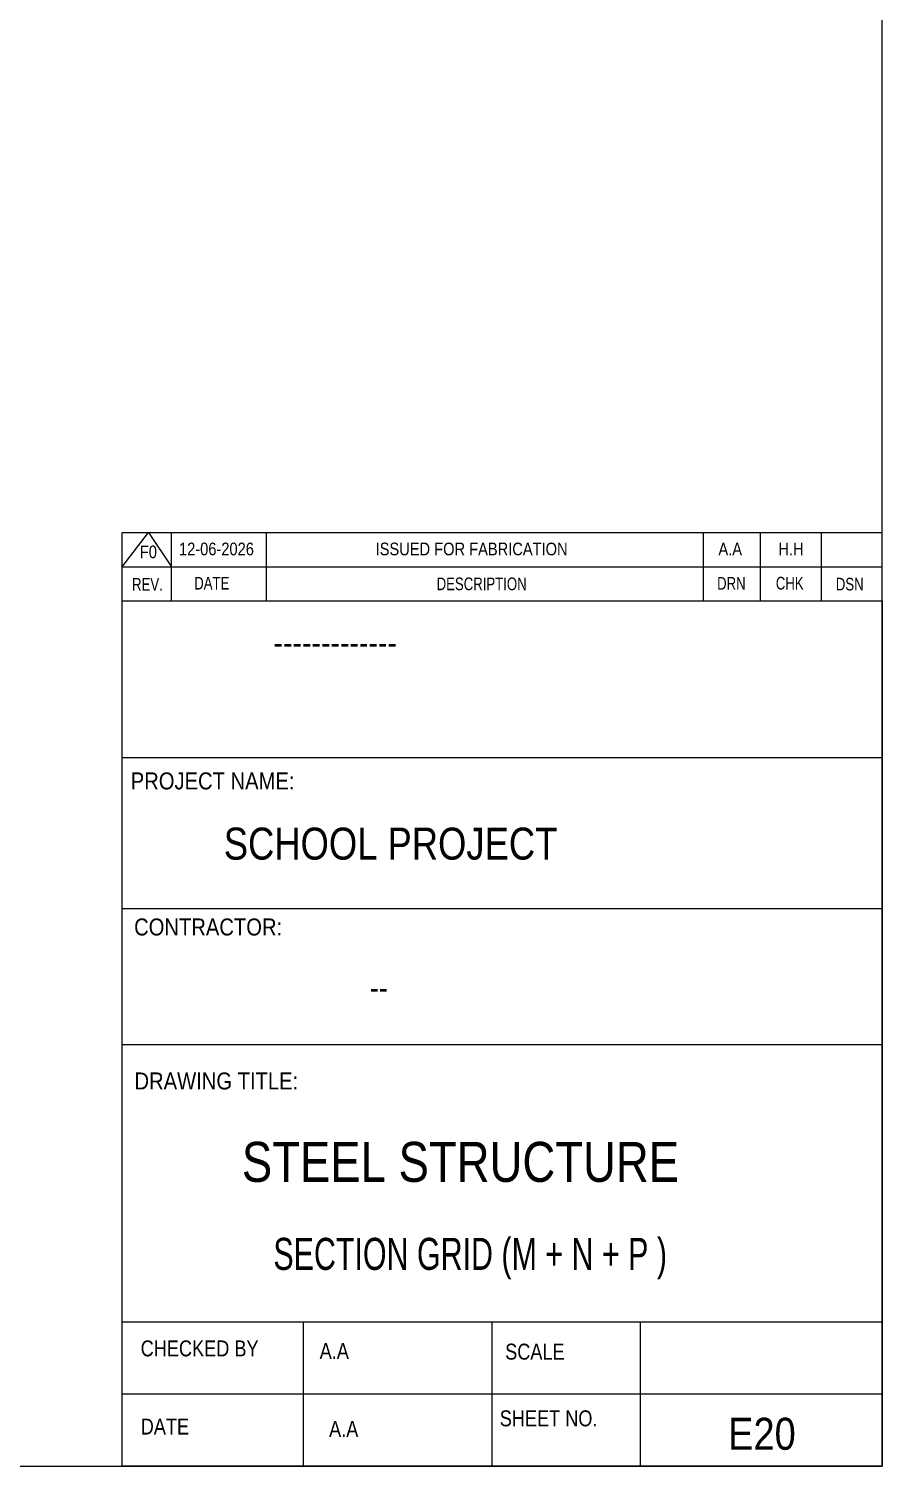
# Model space of a CAD drawing. Header units: millimetres. Extents: x -94 to 729, y -75 to 499.
# Drawn here: x 590.1 to 728.8, y -74.7 to 158.9 of the extents above; entities that cross this region are included whole.
import ezdxf

# ---------------------------------------------------------------- set-up
doc = ezdxf.new("R2010")
doc.units = ezdxf.units.MM
doc.linetypes.add('XKITLINE00', pattern=[0])
doc.layers.add('DrawingSheet', color=5, linetype='Continuous', lineweight=0)
doc.layers.add('OtherObjectType', color=7, linetype='Continuous', lineweight=0)
doc.styles.add('@ARIAL_UNICODE_MS_BOLD', font='ARIAL.TTF')
doc.styles.add('ARIAL', font='ARIAL.TTF')
doc.styles.add('ARIAL_NARROW', font='ARIALN.TTF')
doc.styles.add('COMIC_SANS_MS_BOLD', font='COMICBD.TTF')
doc.styles.add('SWIS721_EX_BT', font='ARIAL.TTF')
doc.styles.add('SWISSE', font='ARIAL.TTF')

# ---------------------------------------------------------------- blocks, each defined once
blk = doc.blocks.new('*A546')
at = {"layer": 'DrawingSheet', "color": 5, "linetype": 'XKITLINE00', "lineweight": 0}
for p, q in [((728.77, -74.7), (728.77, 499.3)), ((-91.23, -74.7), (728.77, -74.7))]:
    blk.add_line(p, q, dxfattribs=at)
blk = doc.blocks.new('*A547')
at = {"layer": 'OtherObjectType', "color": 7, "linetype": 'XKITLINE00', "lineweight": 0}
for p, q in [((605.27, 77.06), (728.76, 77.06)), ((605.27, 71.51), (609.59, 77.06)), ((605.27, 71.51), (605.27, 77.06)), ((609.59, 77.06), (613.29, 71.51)), ((613.29, 71.51), (613.29, 77.06)), ((628.73, 71.51), (628.73, 77.06)), ((699.74, 71.51), (699.74, 77.06)), ((709, 71.51), (709, 77.06)), ((718.88, 71.51), (718.88, 77.06)), ((728.76, 71.51), (728.76, 77.06)), ((605.27, 71.51), (728.76, 71.51)), ((605.27, 65.95), (605.27, 71.51)), ((608.97, 71.51), (728.76, 71.51)), ((613.29, 65.95), (613.29, 71.51)), ((628.73, 65.95), (628.73, 71.51)), ((699.74, 65.95), (699.74, 71.51)), ((709, 65.95), (709, 71.51)), ((718.88, 65.95), (718.88, 71.51)), ((728.76, 65.95), (728.76, 71.51))]:
    blk.add_line(p, q, dxfattribs=at)
at = {"layer": 'OtherObjectType', "color": 7, "style": 'ARIAL_NARROW'}
for s, height, width, p in [('F0', 2.058, 1.008832, (608.17, 72.89)), ('12-06-2026', 2.058, 1.008832, (614.53, 73.36)), ('ISSUED FOR FABRICATION', 2.0583, 1.008832, (646.47, 73.36)), ('A.A', 2.058, 1.008832, (702.16, 73.36)), ('H.H', 2.058, 1.008832, (711.9, 73.36)), ('REV.', 2.058, 0.907949, (606.9, 67.61)), ('DATE', 2.058, 0.907949, (617, 67.8)), ('DESCRIPTION', 2.0583, 0.907949, (656.38, 67.69)), ('DRN', 2.058, 0.907949, (701.94, 67.77)), ('CHK', 2.058, 0.907949, (711.48, 67.8)), ('DSN', 2.058, 0.907949, (721.23, 67.65))]:
    blk.add_text(s, height=height, dxfattribs=dict(at, width=width)).set_placement(p)
blk = doc.blocks.new('*A548')
at = {"layer": 'OtherObjectType', "color": 2, "linetype": 'XKITLINE00', "lineweight": 0}
for p, q in [((605.27, 65.95), (728.77, 65.95)), ((605.27, -74.7), (605.27, 65.94)), ((728.75, 65.94), (728.77, -74.7)), ((728.77, 40.45), (605.27, 40.45)), ((605.27, 15.93), (728.77, 15.93)), ((728.77, -6.21), (605.27, -6.21)), ((728.77, -51.3), (605.27, -51.3)), ((634.71, -51.3), (634.71, -74.7)), ((665.38, -74.7), (665.38, -51.3)), ((689.52, -74.7), (689.52, -51.3)), ((728.77, -63), (605.27, -63)), ((728.77, -74.7), (605.27, -74.7))]:
    blk.add_line(p, q, dxfattribs=at)
at = {"layer": 'OtherObjectType', "color": 4, "style": '@ARIAL_UNICODE_MS_BOLD', "width": 0.85}
blk.add_text('-------------', height=3.9, dxfattribs=at).set_placement((629.88, 57.21))
at = {"layer": 'OtherObjectType', "color": 3}
for s, height, style, width, p in [('PROJECT NAME:', 2.7618, 'SWIS721_EX_BT', 0.85, (606.69, 35.31)), ('CONTRACTOR:', 2.7618, 'SWISSE', 0.85, (607.24, 11.57)), ('DRAWING TITLE:', 2.7618, 'SWIS721_EX_BT', 0.85, (607.3, -13.46)), ('SECTION GRID (M + N + P ) ', 5.2, 'ARIAL', 0.68, (629.86, -42.78)), ('E20', 5.2, 'ARIAL', 0.85, (703.73, -72.02))]:
    blk.add_text(s, height=height, dxfattribs=dict(at, style=style, width=width)).set_placement(p)
at = {"layer": 'OtherObjectType', "color": 7, "width": 0.85}
for s, height, p in [('SCHOOL PROJECT', 5.2, (621.8, 23.9)), ('STEEL STRUCTURE', 6.5, (624.74, -28.48)), ('CHECKED BY', 2.592, (608.3, -56.84)), ('A.A', 2.592, (637.38, -57.25)), ('SCALE', 2.592, (667.51, -57.37)), ('DATE', 2.592, (608.31, -69.54)), ('A.A', 2.592, (638.91, -69.94)), ('SHEET NO.', 2.592, (666.63, -68.21))]:
    blk.add_text(s, height=height, dxfattribs=at).set_placement(p)
at = {"layer": 'OtherObjectType', "color": 1, "style": 'COMIC_SANS_MS_BOLD', "width": 0.85}
blk.add_text('--', height=3.9, dxfattribs=at).set_placement((645.53, 1.16))

msp = doc.modelspace()

# ---------------------------------------------------------------- block references
at = {"lineweight": 0}
for name in ['*A546', '*A547', '*A548']:
    msp.add_blockref(name, (0, 0), dxfattribs=at)

doc.saveas('drawing.dxf')
